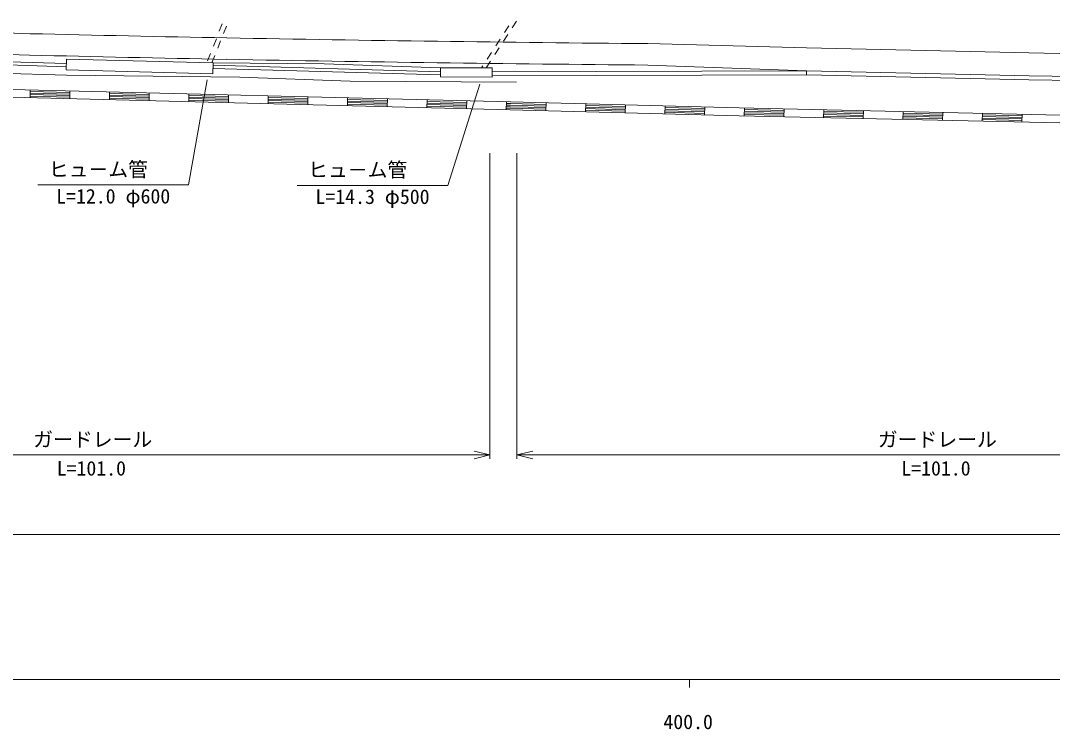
# Model space of a CAD drawing. Units: millimetres, scale not verified. Extents: x 40000 to 680000, y 20000 to 380000.
# Drawn here: x 383746 to 513730, y 198715 to 287942 of the extents above; entities that cross this region are included whole.
import ezdxf
from ezdxf.enums import TextEntityAlignment as Align

# ---------------------------------------------------------------- set-up
doc = ezdxf.new("R2010")
doc.units = ezdxf.units.MM
doc.header["$LTSCALE"] = 1000
for name, color, linetype, lineweight in [('M-BGD', 7, 'Continuous', 13), ('M-STR-HTXT', 7, 'Continuous', 13), ('M-STR-STRC', 7, 'Continuous', 13), ('M-TTL-BAND', 7, 'Continuous', 13)]:
    doc.layers.add(name, color=color, linetype=linetype, lineweight=lineweight)
doc.styles.add('ＭＳ ゴシック', font='')
doc.styles.get('ＭＳ ゴシック').set_extended_font_data('MS Gothic')

msp = doc.modelspace()

# ---------------------------------------------------------------- linework, layer by layer
at = {"layer": 'M-BGD'}
for p, q in [((181773, 293212), (384939, 286299)), ((409154, 287524), (408779, 286597)), ((445255, 287305), (444712, 286466)), ((445671, 287028), (446215, 287868)), ((409321, 286335), (409696, 287262)), ((444584, 285349), (445128, 286189)), ((341660, 285070), (384847, 283601)), ((408404, 285670), (408029, 284743)), ((408570, 284482), (408945, 285408)), ((444168, 285626), (443624, 284787)), ((462772, 285050), (482753, 284524)), ((407654, 283816), (407279, 282889)), ((407820, 282628), (408195, 283555)), ((443081, 283948), (442537, 283108)), ((443497, 283671), (444041, 284510)), ((482753, 284524), (505272, 284027)), ((505272, 284027), (510777, 283880)), ((510777, 283880), (532300, 283453)), ((341508, 282441), (389524, 281095)), ((363519, 282939), (389491, 282141)), ((363532, 283339), (389502, 282541)), ((389481, 281739), (389516, 283103)), ((389516, 283103), (407985, 282623)), ((407985, 282623), (407950, 281259)), ((407977, 282324), (436661, 281515)), ((407985, 282623), (422006, 282487)), ((422006, 282487), (436663, 282018)), ((441994, 282269), (441816, 281995)), ((442410, 281992), (442954, 282831)), ((407950, 281259), (389481, 281739)), ((389524, 281095), (411356, 280821)), ((407967, 281924), (436659, 281115)), ((411356, 280821), (425279, 280321)), ((436658, 280852), (436663, 282018)), ((443167, 280822), (436658, 280852)), ((436663, 282018), (443173, 281988)), ((482737, 281624), (443166, 281490)), ((443173, 281988), (443167, 280822)), ((482738, 281124), (443168, 280990)), ((482738, 281124), (505272, 280627)), ((482741, 281624), (505284, 281126)), ((505284, 281126), (510791, 280980)), ((510791, 280980), (532315, 280753)), ((371476, 279567), (445456, 277707)), ((425279, 280321), (446205, 280204)), ((505272, 280627), (510781, 280480)), ((510781, 280480), (532318, 280253)), ((371451, 278567), (445431, 276707)), ((384961, 279228), (384936, 278228)), ((384941, 278428), (389939, 278302)), ((384946, 278628), (389944, 278502)), ((384951, 278828), (389949, 278702)), ((384956, 279028), (389954, 278902)), ((389934, 278102), (389960, 279102)), ((394958, 278976), (394933, 277977)), ((394938, 278177), (399936, 278051)), ((394943, 278377), (399941, 278251)), ((394948, 278577), (399946, 278451)), ((394953, 278776), (399951, 278651)), ((399931, 277851), (399956, 278851)), ((404955, 278725), (404930, 277725)), ((404945, 278325), (409943, 278199)), ((404950, 278525), (409948, 278399)), ((409928, 277600), (409953, 278599)), ((414952, 278474), (414926, 277474)), ((414947, 278274), (419945, 278148)), ((419925, 277348), (419950, 278348)), ((424948, 278222), (424923, 277223)), ((404935, 277925), (409933, 277800)), ((404940, 278125), (409938, 278000)), ((414931, 277674), (419930, 277548)), ((414937, 277874), (419935, 277748)), ((414942, 278074), (419940, 277948)), ((424928, 277423), (429927, 277297)), ((424933, 277623), (429932, 277497)), ((424938, 277822), (429937, 277697)), ((424943, 278022), (429942, 277897)), ((429922, 277097), (429947, 278097)), ((434945, 277971), (434920, 276971)), ((434925, 277171), (439924, 277046)), ((434930, 277371), (439929, 277246)), ((434935, 277571), (439934, 277445)), ((434940, 277771), (439939, 277645)), ((439919, 276846), (439944, 277845)), ((444942, 277720), (444917, 276720)), ((445436, 276907), (444922, 276920)), ((444927, 277120), (445441, 277107)), ((445446, 277307), (444932, 277320)), ((444937, 277520), (445451, 277507)), ((445436, 276907), (449920, 276791)), ((449925, 276991), (445441, 277107)), ((445446, 277307), (449930, 277191)), ((449936, 277391), (445451, 277507)), ((445456, 277707), (474289, 276959)), ((449941, 277590), (449915, 276591)), ((454940, 277461), (454914, 276461)), ((454929, 277061), (459928, 276931)), ((454934, 277261), (459933, 277131)), ((459912, 276332), (459938, 277331)), ((464936, 277202), (464910, 276202)), ((464931, 277002), (469929, 276872)), ((469909, 276073), (469935, 277072)), ((474289, 276959), (527897, 275764)), ((474933, 276945), (474911, 275945)), ((445431, 276707), (474264, 275960)), ((454919, 276661), (459917, 276532)), ((454924, 276861), (459922, 276732)), ((464915, 276402), (469914, 276272)), ((464921, 276602), (469919, 276472)), ((464926, 276802), (469924, 276672)), ((474264, 275960), (527879, 274764)), ((474915, 276145), (479914, 276034)), ((474920, 276345), (479918, 276234)), ((474924, 276545), (479923, 276434)), ((474928, 276745), (479927, 276634)), ((479909, 275834), (479932, 276833)), ((484930, 276722), (484908, 275722)), ((484913, 275922), (489911, 275811)), ((484917, 276122), (489916, 276011)), ((484921, 276322), (489920, 276211)), ((484926, 276522), (489925, 276411)), ((489907, 275611), (489929, 276611)), ((494928, 276499), (494906, 275499)), ((494910, 275699), (499909, 275588)), ((494915, 275899), (499913, 275788)), ((494919, 276099), (499918, 275988)), ((494923, 276299), (499922, 276188)), ((499904, 275388), (499927, 276388)), ((504925, 276276), (504903, 275276)), ((504912, 275676), (509911, 275565)), ((504917, 275876), (509915, 275765)), ((504921, 276076), (509920, 275965)), ((509902, 275165), (509924, 276165)), ((504908, 275476), (509906, 275365))]:
    msp.add_line(p, q, dxfattribs=at)
msp.add_lwpolyline([(462749, 282350), (482741, 281624), (482738, 281124)], dxfattribs=at)
for centre, radius, start, end in [((503893, 5281558), 4996675, 268.63585, 268.92027), ((504537, 5313627), 5028750, 268.91982, 269.52413), ((503437, 5258870), 4976683, 268.63456, 268.9206), ((504537, 5313627), 5031450, 268.91982, 269.52413)]:
    msp.add_arc(centre, radius, start, end, dxfattribs=at)
at = {"layer": 'M-STR-HTXT'}
for p, q in [((407257, 280493), (404912, 267253)), ((441592, 279939), (437582, 267194)), ((404912, 267253), (385912, 267253)), ((437582, 267194), (418582, 267194))]:
    msp.add_line(p, q, dxfattribs=at)
at = {"layer": 'M-STR-STRC'}
for p, q in [((442876, 271238), (442876, 232757)), ((446270, 271238), (446270, 232757)), ((341660, 233257), (442876, 233257)), ((442876, 233257), (440876, 233757)), ((442876, 233257), (440876, 232757)), ((446270, 233257), (448270, 233757)), ((446270, 233257), (552110, 233257)), ((446270, 233257), (448270, 232757)), ((69766, 223257), (552110, 223257))]:
    msp.add_line(p, q, dxfattribs=at)
at = {"layer": 'M-TTL-BAND'}
for p, q in [((40000, 205000), (579000, 205000)), ((468000, 205000), (468000, 204000))]:
    msp.add_line(p, q, dxfattribs=at)

# ---------------------------------------------------------------- texts
at = {"layer": 'M-STR-HTXT', "style": 'ＭＳ ゴシック'}
for p in [(387287, 267753), (419957, 267694)]:
    msp.add_text('ヒュ－ム管', height=1833, dxfattribs=at).set_placement(p, align=Align.BOTTOM_LEFT)
for s, p in [('L=12.0 φ600', (395412, 266753)), ('L=14.3 φ500', (428082, 266694))]:
    msp.add_text(s, height=1833, dxfattribs=at).set_placement(p, align=Align.TOP_CENTER)
at = {"layer": 'M-STR-STRC', "style": 'ＭＳ ゴシック'}
for p in [(392829, 233751), (499240, 233751)]:
    msp.add_text('ガードレール', height=1833, dxfattribs=at).set_placement(p, align=Align.BOTTOM_CENTER)
for p in [(392655, 231581), (499066, 231581)]:
    msp.add_text('L=101.0', height=1833, dxfattribs=at).set_placement(p, align=Align.MIDDLE_CENTER)
at = {"layer": 'M-TTL-BAND', "style": 'ＭＳ ゴシック'}
msp.add_text('400.0', height=1833, dxfattribs=at).set_placement((467844, 198195), align=Align.BOTTOM_CENTER)

doc.saveas('drawing.dxf')
